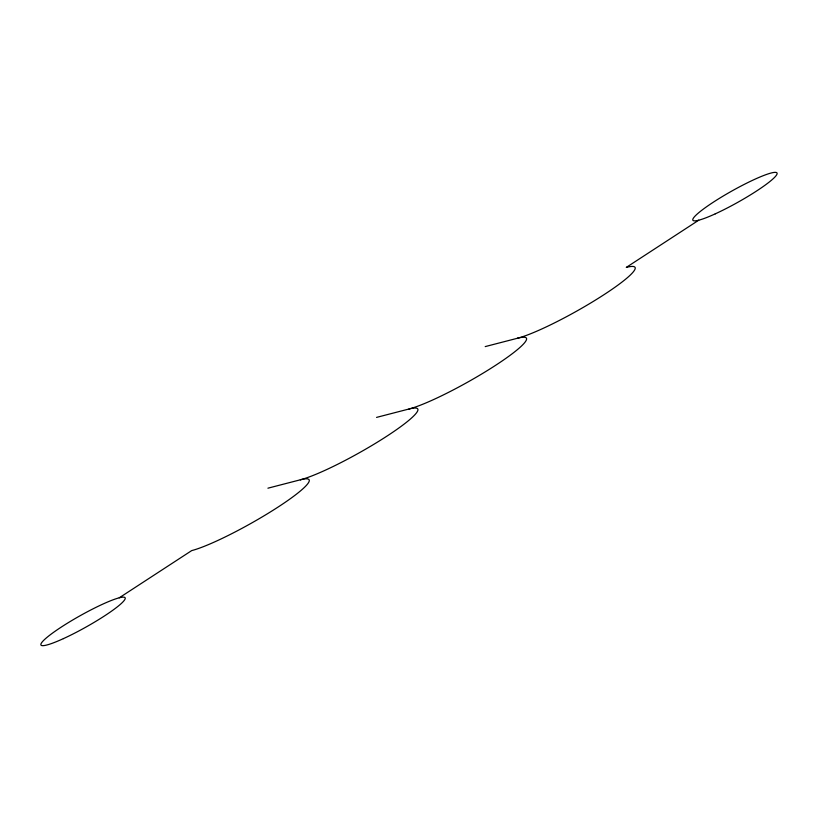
<?xml version="1.0" encoding="UTF-8"?>
<svg xmlns="http://www.w3.org/2000/svg" width="818" height="818" viewBox="0 0 818 818"><rect width="100%" height="100%" fill="white"/><g stroke="black" fill="none" stroke-linecap="round" stroke-linejoin="round"><path stroke-width="1.23" d="M119.275 597.794L191.709 550.596A72.352 9.571 -29.3 0 0 278.468 506.802A72.352 9.571 -29.3 0 0 300.349 479.798A72.352 9.571 -29.3 0 0 387.118 436.004A72.352 9.571 -29.3 0 0 409 409A72.352 9.571 -29.3 0 0 495.769 365.206A72.352 9.571 -29.3 0 0 517.641 338.202A72.352 9.571 -29.3 0 0 604.41 294.408A72.352 9.571 -29.3 0 0 626.291 267.404L698.725 220.206M485.207 346.597L517.651 338.202M376.556 417.395L409 409M267.915 488.193L300.349 479.798M715.269 213.846A48.242 6.38 -29.3 0 0 777.09 173.212A48.242 6.38 -29.3 0 0 712.458 202.762A48.242 6.38 -29.3 0 0 715.269 213.846M63.395 638.633A48.242 6.38 -29.3 0 0 125.205 597.999A48.242 6.38 -29.3 0 0 60.573 627.549A48.242 6.38 -29.3 0 0 63.395 638.633"/></g></svg>
